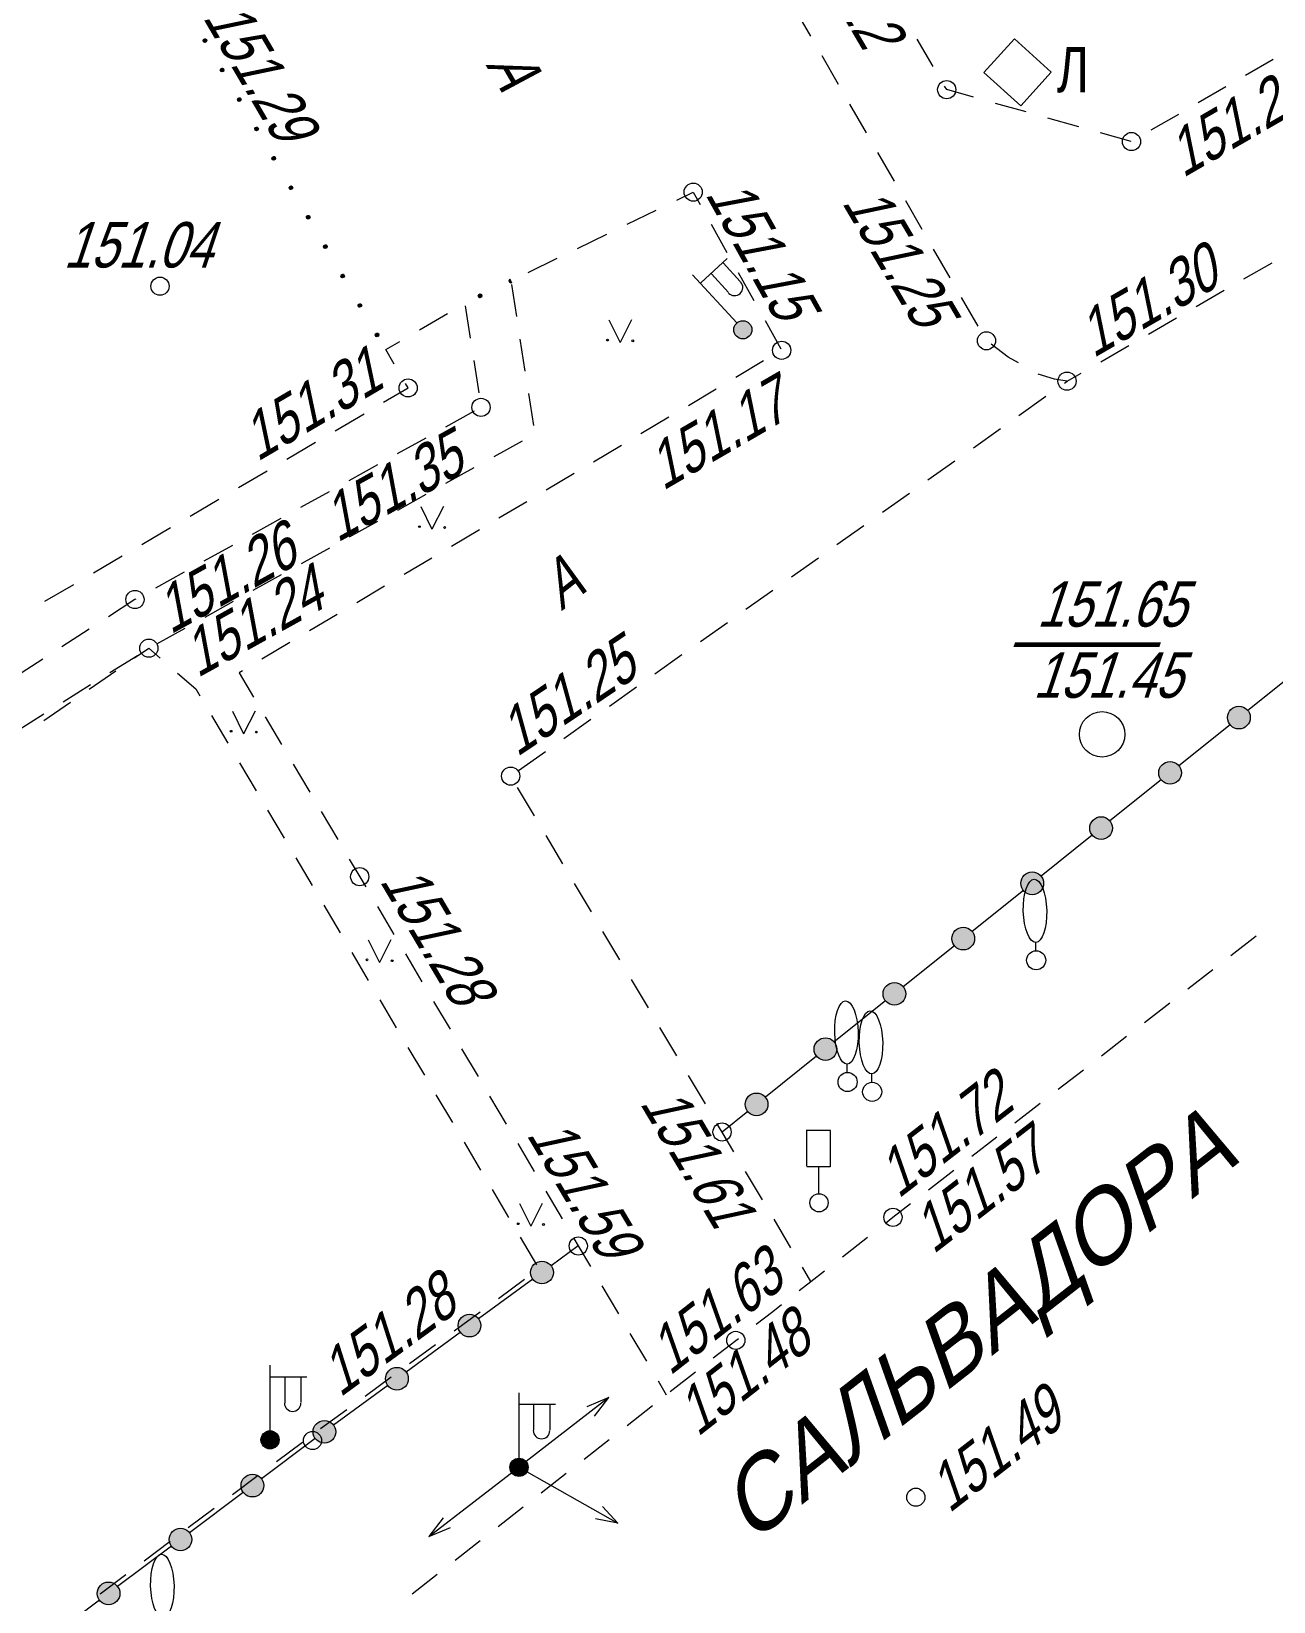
# Model space of a CAD drawing. Header units: metres. Extents: x 382 to 851, y 14083 to 14440.
# Drawn here: x 524.41 to 551.74, y 14187.34 to 14221.88 of the extents above; entities that cross this region are included whole.
import ezdxf
from ezdxf.enums import TextEntityAlignment as Align

# ---------------------------------------------------------------- set-up
doc = ezdxf.new("R2010")
doc.units = ezdxf.units.M
doc.header["$MEASUREMENT"] = 0
doc.linetypes.add('UP line', pattern=[1.5, 1, -0.5])
for name, color, linetype, lineweight in [('Бортовой камень', 7, 'Continuous', 25), ('Горизонтали', 7, 'Continuous', 25), ('Граница площадки', 7, 'Continuous', 25), ('Граница улицы', 7, 'Continuous', 25), ('Колодцы', 7, 'Continuous', 25), ('Леса и газоны', 7, 'Continuous', 25), ('ЛЭП', 7, 'Continuous', 25), ('Люки', 7, 'Continuous', 25), ('Ограды', 7, 'Continuous', 25), ('Отдельно стоящее дерево', 7, 'Continuous', 25), ('Светофоры', 7, 'Continuous', 25), ('Фонари', 7, 'Continuous', 25)]:
    doc.layers.add(name, color=color, linetype=linetype, lineweight=lineweight)
doc.styles.add('Style-RUSSIAN_1251', font='RUSSIAN_1251.shx')
doc.styles.add('Style-RUSSIAN_1251 I 0.32289', font='RUSSIAN_1251.shx', dxfattribs={"oblique": 18.5})

# ---------------------------------------------------------------- blocks, each defined once
blk = doc.blocks.new('PIKET_574')
at = {"layer": 'Горизонтали', "color": 251, "linetype": 'Continuous', "lineweight": 9}
blk.add_arc((0, 0), 0.2, 0, 360, dxfattribs=at)
blk = doc.blocks.new('DORZN1_65')
at = {"layer": 'Светофоры', "color": 251, "linetype": 'Continuous', "lineweight": 9}
for p, q in [((-0.27, 0.806), (-0.27, 1.603)), ((-0.27, 1.598), (0.252, 1.598)), ((0.252, 0.792), (0.252, 1.589)), ((-0.27, 0.801), (0.248, 0.801)), ((-0.004, 0.2), (-0.004, 0.801))]:
    blk.add_line(p, q, dxfattribs=at)
blk.add_arc((0, 0), 0.2, 0, 360, dxfattribs=at)
blk = doc.blocks.new('KOLOD_121')
at = {"layer": 'Колодцы', "color": 251, "linetype": 'Continuous', "lineweight": 9}
blk.add_arc((0, 0), 0.5, 0, 360, dxfattribs=at)
blk = doc.blocks.new('PIKET_580')
at = {"layer": 'Горизонтали', "color": 251, "linetype": 'Continuous', "lineweight": 9}
blk.add_arc((0, 0), 0.2, 0, 360, dxfattribs=at)
blk = doc.blocks.new('PIKET_581')
at = {"layer": 'Горизонтали', "color": 251, "linetype": 'Continuous', "lineweight": 9}
blk.add_arc((0, 0), 0.2, 0, 360, dxfattribs=at)
blk = doc.blocks.new('PIKET_582')
at = {"layer": 'Горизонтали', "color": 251, "linetype": 'Continuous', "lineweight": 9}
blk.add_arc((0, 0), 0.2, 0, 360, dxfattribs=at)
blk = doc.blocks.new('PIKET_583')
at = {"layer": 'Горизонтали', "color": 251, "linetype": 'Continuous', "lineweight": 9}
blk.add_arc((0, 0), 0.2, 0, 360, dxfattribs=at)
blk = doc.blocks.new('PIKET_585')
at = {"layer": 'Горизонтали', "color": 251, "linetype": 'Continuous', "lineweight": 9}
blk.add_arc((0, 0), 0.2, 0, 360, dxfattribs=at)
blk = doc.blocks.new('PIKET_586')
at = {"layer": 'Горизонтали', "color": 251, "linetype": 'Continuous', "lineweight": 9}
blk.add_arc((0, 0), 0.2, 0, 360, dxfattribs=at)
blk = doc.blocks.new('PIKET_587')
at = {"layer": 'Горизонтали', "color": 251, "linetype": 'Continuous', "lineweight": 9}
blk.add_arc((0, 0), 0.2, 0, 360, dxfattribs=at)
blk = doc.blocks.new('PIKET_588')
at = {"layer": 'Горизонтали', "color": 251, "linetype": 'Continuous', "lineweight": 9}
blk.add_arc((0, 0), 0.2, 0, 360, dxfattribs=at)
blk = doc.blocks.new('PIKET_595')
at = {"layer": 'Горизонтали', "color": 251, "linetype": 'Continuous', "lineweight": 9}
blk.add_arc((0, 0), 0.2, 0, 360, dxfattribs=at)
blk = doc.blocks.new('PIKET_596')
at = {"layer": 'Горизонтали', "color": 251, "linetype": 'Continuous', "lineweight": 9}
blk.add_arc((0, 0), 0.2, 0, 360, dxfattribs=at)
blk = doc.blocks.new('PIKET_597')
at = {"layer": 'Горизонтали', "color": 251, "linetype": 'Continuous', "lineweight": 9}
blk.add_arc((0, 0), 0.2, 0, 360, dxfattribs=at)
blk = doc.blocks.new('PIKET_598')
at = {"layer": 'Горизонтали', "color": 251, "linetype": 'Continuous', "lineweight": 9}
blk.add_arc((0, 0), 0.2, 0, 360, dxfattribs=at)
blk = doc.blocks.new('FNRM1_23')
at = {"layer": 'Фонари', "linetype": 'Continuous', "lineweight": 9}
h = blk.add_hatch(color=251, dxfattribs=at)
edge = h.paths.add_edge_path()
edge.add_arc((0, 0), 0.2, 0, 360)
at = {"layer": 'Фонари', "color": 251, "linetype": 'Continuous', "lineweight": 9}
for p, q in [((0.003, 0.2), (0.003, 1.641)), ((0.017, 1.388), (0.805, 1.388)), ((0.322, 1.371), (0.322, 0.816)), ((0.676, 1.378), (0.676, 0.823))]:
    blk.add_line(p, q, dxfattribs=at)
blk.add_circle((0, 0), 0.2, dxfattribs=at)
blk.add_arc((0.496, 0.809), 0.181, 180, 0, dxfattribs=at)
blk = doc.blocks.new('FNRM1_25')
at = {"layer": 'Фонари', "linetype": 'Continuous', "lineweight": 9}
h = blk.add_hatch(color=251, dxfattribs=at)
edge = h.paths.add_edge_path()
edge.add_arc((0, 0), 0.2, 0, 360)
at = {"layer": 'Фонари', "color": 251, "linetype": 'Continuous', "lineweight": 9}
for p, q in [((0.003, 0.2), (0.003, 1.641)), ((0.017, 1.388), (0.805, 1.388)), ((0.322, 1.371), (0.322, 0.816)), ((0.676, 1.378), (0.676, 0.823))]:
    blk.add_line(p, q, dxfattribs=at)
blk.add_circle((0, 0), 0.2, dxfattribs=at)
blk.add_arc((0.496, 0.809), 0.181, 180, 0, dxfattribs=at)
blk = doc.blocks.new('GAZON_40')
at = {"layer": 'Леса и газоны', "color": 251, "linetype": 'Continuous', "lineweight": 9}
for p in [(-0.248, 0.499), (0.251, 0.502)]:
    blk.add_line(p, (0, 0), dxfattribs=at)
for centre in [(-0.276, 0.057), (0.279, 0.039)]:
    blk.add_arc(centre, 0.02, 0, 360, dxfattribs=at)
blk = doc.blocks.new('GAZON_41')
at = {"layer": 'Леса и газоны', "color": 251, "linetype": 'Continuous', "lineweight": 9}
for p in [(-0.248, 0.499), (0.251, 0.502)]:
    blk.add_line(p, (0, 0), dxfattribs=at)
for centre in [(-0.276, 0.057), (0.279, 0.039)]:
    blk.add_arc(centre, 0.02, 0, 360, dxfattribs=at)
blk = doc.blocks.new('PIKET_599')
at = {"layer": 'Горизонтали', "color": 251, "linetype": 'Continuous', "lineweight": 9}
blk.add_arc((0, 0), 0.2, 0, 360, dxfattribs=at)
blk = doc.blocks.new('PIKET_600')
at = {"layer": 'Горизонтали', "color": 251, "linetype": 'Continuous', "lineweight": 9}
blk.add_arc((0, 0), 0.2, 0, 360, dxfattribs=at)
blk = doc.blocks.new('PIKET_601')
at = {"layer": 'Горизонтали', "color": 251, "linetype": 'Continuous', "lineweight": 9}
blk.add_arc((0, 0), 0.2, 0, 360, dxfattribs=at)
blk = doc.blocks.new('msdElementTypeLine_75')
at = {"layer": 'Граница улицы', "color": 251, "linetype": 'Continuous', "lineweight": 9}
for p, q in [((1.012, 0.534), (1.052, 0.554)), ((1.012, 0.529), (1.055, 0.549)), ((1.013, 0.54), (1.05, 0.558)), ((1.013, 0.524), (1.057, 0.545)), ((1.015, 0.546), (1.048, 0.563)), ((1.015, 0.519), (1.059, 0.54)), ((1.016, 0.514), (1.061, 0.536)), ((1.019, 0.51), (1.063, 0.531)), ((1.02, 0.554), (1.046, 0.567)), ((1.022, 0.506), (1.066, 0.527)), ((1.026, 0.563), (1.035, 0.567)), ((1.026, 0.502), (1.068, 0.522)), ((1.031, 0.499), (1.07, 0.518)), ((1.037, 0.496), (1.072, 0.513)), ((1.043, 0.493), (1.074, 0.509)), ((1.054, 0.493), (1.076, 0.504)), ((0.337, 0.206), (0.4, 0.236)), ((0.338, 0.2), (0.404, 0.233)), ((0.339, 0.212), (0.395, 0.239)), ((0.339, 0.196), (0.407, 0.229)), ((0.34, 0.218), (0.389, 0.242)), ((0.34, 0.191), (0.411, 0.225)), ((0.342, 0.186), (0.414, 0.221)), ((0.345, 0.226), (0.379, 0.243)), ((0.345, 0.182), (0.415, 0.216)), ((0.348, 0.178), (0.415, 0.21)), ((0.352, 0.235), (0.36, 0.239)), ((0.352, 0.174), (0.417, 0.205)), ((0.357, 0.171), (0.416, 0.2)), ((0.362, 0.168), (0.415, 0.193)), ((0.368, 0.165), (0.413, 0.187)), ((0.379, 0.165), (0.406, 0.178))]:
    blk.add_line(p, q, dxfattribs=at)
blk.add_circle((0.377, 0.204), 0.04, dxfattribs=at)
blk = doc.blocks.new('msdElementTypeLineString_226')
at = {"layer": 'Граница улицы', "color": 251, "linetype": 'Continuous', "lineweight": 9}
for p, q in [((6.6, 27.396), (6.236, 28.026)), ((7.213, 26.332), (6.849, 26.963)), ((7.826, 25.269), (7.463, 25.899)), ((8.44, 24.206), (8.076, 24.836)), ((9.053, 23.143), (8.69, 23.773)), ((9.667, 22.079), (9.303, 22.71)), ((10.28, 21.016), (9.917, 21.646)), ((11.179, 19.055), (11.773, 19.476)), ((10.178, 18.344), (10.772, 18.765)), ((9.177, 17.634), (9.771, 18.055)), ((8.176, 16.923), (8.77, 17.344)), ((7.175, 16.213), (7.769, 16.634)), ((6.174, 15.502), (6.768, 15.923)), ((5.174, 14.792), (5.767, 15.213)), ((4.173, 14.081), (4.766, 14.502)), ((3.172, 13.37), (3.765, 13.792)), ((2.171, 12.66), (2.764, 13.081)), ((1.17, 11.949), (1.763, 12.37)), ((0.169, 11.239), (0.762, 11.66)), ((0.521, 10.242), (0.15, 10.867)), ((1.148, 9.186), (0.777, 9.812)), ((1.775, 8.131), (1.403, 8.756)), ((2.402, 7.075), (2.03, 7.701)), ((3.029, 6.02), (2.657, 6.646)), ((3.655, 4.965), (3.284, 5.59)), ((4.282, 3.909), (3.911, 4.535)), ((5.536, 1.799), (5.165, 2.424)), ((6.163, 0.743), (5.792, 1.369)), ((6.605, 0.001), (6.419, 0.314))]:
    blk.add_line(p, q, dxfattribs=at)
at = {"layer": 'Граница улицы', "color": 251, "linetype": 'Continuous', "lineweight": 9, "flags": 128}
for points in [[(11.168, 20.207), (10.946, 20.334), (10.569, 20.618)], [(12.18, 19.765), (12.239, 19.807), (11.961, 19.85), (11.605, 19.964)], [(4.909, 2.854), (4.65, 3.29), (4.538, 3.479)]]:
    blk.add_lwpolyline(points, dxfattribs=at)
blk = doc.blocks.new('msdElementTypeLine_76')
at = {"layer": 'ЛЭП', "color": 251, "linetype": 'Continuous', "lineweight": 9}
blk.add_line((27.087, 20.873), (29.068, 22.398), dxfattribs=at)
at = {"layer": 'ЛЭП', "color": 251, "linetype": 'Continuous', "lineweight": 9, "flags": 128}
blk.add_lwpolyline([(27.4, 21.284), (27.087, 20.873), (27.565, 21.073)], dxfattribs=at)
blk = doc.blocks.new('msdElementTypeLine_77')
at = {"layer": 'ЛЭП', "color": 251, "linetype": 'Continuous', "lineweight": 9}
blk.add_line((2.108, 1.668), (0.134, 0.134), dxfattribs=at)
at = {"layer": 'ЛЭП', "color": 251, "linetype": 'Continuous', "lineweight": 9, "flags": 128}
blk.add_lwpolyline([(1.796, 1.256), (2.108, 1.668), (1.63, 1.466)], dxfattribs=at)
blk = doc.blocks.new('PIKET_610')
at = {"layer": 'Горизонтали', "color": 251, "linetype": 'Continuous', "lineweight": 9}
blk.add_arc((0, 0), 0.2, 0, 360, dxfattribs=at)
blk = doc.blocks.new('msdElementTypeLineString_228')
at = {"layer": 'Граница улицы', "color": 251, "linetype": 'Continuous', "lineweight": 9}
for p, q in [((32.948, 23.515), (33.566, 23.877)), ((33.956, 24.044), (34.066, 23.336)), ((32.207, 23.081), (32.516, 23.262)), ((34.143, 22.842), (34.253, 22.134)), ((34.153, 21.726), (33.526, 21.379)), ((33.089, 21.136), (32.463, 20.788)), ((32.026, 20.546), (31.399, 20.198)), ((30.962, 19.955), (30.336, 19.608)), ((29.899, 19.365), (29.272, 19.017)), ((28.835, 18.774), (28.209, 18.427)), ((27.772, 18.184), (27.145, 17.836)), ((25.687, 16.933), (25.086, 16.543)), ((24.667, 16.271), (24.066, 15.881))]:
    blk.add_line(p, q, dxfattribs=at)
at = {"layer": 'Граница улицы', "color": 251, "linetype": 'Continuous', "lineweight": 9, "flags": 128}
blk.add_lwpolyline([(26.708, 17.594), (26.691, 17.584), (26.107, 17.205)], dxfattribs=at)
blk = doc.blocks.new('msdElementTypeLineString_229')
at = {"layer": 'Граница улицы', "color": 251, "linetype": 'Continuous', "lineweight": 9}
for p, q in [((28.79, 25.749), (29.43, 26.061)), ((30.637, 25.749), (30.985, 25.127)), ((27.7, 25.219), (28.34, 25.531)), ((26.609, 24.689), (27.25, 25)), ((31.229, 24.691), (31.577, 24.069)), ((26.36, 23.718), (26.251, 24.422)), ((31.821, 23.632), (32.168, 23.011)), ((26.547, 22.52), (26.437, 23.224)), ((31.79, 22.741), (31.178, 22.377)), ((30.748, 22.122), (30.136, 21.758)), ((26.733, 21.322), (26.623, 22.026)), ((29.706, 21.502), (29.093, 21.138)), ((25.863, 20.64), (26.486, 20.986)), ((28.664, 20.883), (28.051, 20.519)), ((24.803, 20.052), (25.426, 20.398)), ((27.621, 20.264), (27.009, 19.9)), ((23.743, 19.463), (24.366, 19.809)), ((26.579, 19.644), (25.967, 19.28)), ((22.683, 18.875), (23.306, 19.221)), ((25.537, 19.025), (24.924, 18.661)), ((21.623, 18.286), (22.246, 18.632)), ((24.494, 18.405), (23.882, 18.041)), ((20.563, 17.698), (21.186, 18.044)), ((23.452, 17.786), (22.84, 17.422)), ((19.503, 17.109), (20.126, 17.455)), ((22.41, 17.167), (21.798, 16.803)), ((18.443, 16.521), (19.066, 16.867)), ((17.41, 15.887), (18.014, 16.265)), ((21.368, 16.547), (20.755, 16.183)), ((16.382, 15.243), (16.986, 15.621)), ((15.354, 14.6), (15.958, 14.978)), ((20.824, 14.915), (21.187, 14.301)), ((21.442, 13.871), (21.805, 13.258)), ((22.059, 12.828), (22.422, 12.215)), ((23.294, 10.741), (23.657, 10.128)), ((23.912, 9.698), (24.274, 9.084)), ((24.529, 8.654), (24.892, 8.041)), ((25.146, 7.611), (25.509, 6.998)), ((25.764, 6.567), (26.127, 5.954)), ((26.381, 5.524), (26.744, 4.911)), ((26.999, 4.48), (27.361, 3.867)), ((28.234, 2.393), (28.596, 1.78)), ((28.851, 1.35), (29.214, 0.737)), ((29.469, 0.307), (29.65, 0))]:
    blk.add_line(p, q, dxfattribs=at)
at = {"layer": 'Граница улицы', "color": 251, "linetype": 'Continuous', "lineweight": 9, "flags": 128}
for points in [[(29.88, 26.28), (30.242, 26.456), (30.393, 26.185)], [(20.325, 15.928), (20.251, 15.883), (20.57, 15.345)], [(22.677, 11.784), (22.906, 11.397), (23.04, 11.171)], [(27.616, 3.437), (27.713, 3.273), (27.979, 2.824)]]:
    blk.add_lwpolyline(points, dxfattribs=at)
blk = doc.blocks.new('msdElementTypeLineString_230')
at = {"layer": 'Граница площадки', "color": 251, "linetype": 'Continuous', "lineweight": 9}
for p, q in [((5.692, 1.651), (5.337, 2.255)), ((13.169, 1.804), (12.562, 1.452)), ((12.129, 1.202), (11.522, 0.85)), ((7.736, 0.652), (7.061, 0.841)), ((8.893, 0.327), (8.218, 0.516)), ((11.09, 0.599), (10.483, 0.248)), ((10.05, 0.002), (9.374, 0.191))]:
    blk.add_line(p, q, dxfattribs=at)
at = {"layer": 'Граница площадки', "color": 251, "linetype": 'Continuous', "lineweight": 9, "flags": 128}
blk.add_lwpolyline([(6.58, 0.977), (5.991, 1.142), (5.945, 1.219)], dxfattribs=at)
blk = doc.blocks.new('msdElementTypeLineString_231')
at = {"layer": 'Граница площадки', "color": 251, "linetype": 'Continuous', "lineweight": 9}
for p, q in [((3.891, 2.249), (4.508, 2.606)), ((2.841, 1.643), (3.458, 1.999)), ((1.791, 1.036), (2.408, 1.392)), ((0.741, 0.429), (1.359, 0.785)), ((0, 0), (0.309, 0.178))]:
    blk.add_line(p, q, dxfattribs=at)
blk = doc.blocks.new('msdElementTypeLineString_233')
at = {"layer": 'Ограды', "linetype": 'Continuous', "lineweight": 9}
h = blk.add_hatch(color=251, dxfattribs=at)
edge = h.paths.add_edge_path()
edge.add_arc((11.62, 9.366), 0.25, 0, 360)
h = blk.add_hatch(color=251, dxfattribs=at)
edge = h.paths.add_edge_path()
edge.add_arc((10.104, 8.151), 0.25, 0, 360)
h = blk.add_hatch(color=251, dxfattribs=at)
edge = h.paths.add_edge_path()
edge.add_arc((8.588, 6.935), 0.25, 0, 360)
h = blk.add_hatch(color=251, dxfattribs=at)
edge = h.paths.add_edge_path()
edge.add_arc((7.072, 5.72), 0.25, 0, 360)
h = blk.add_hatch(color=251, dxfattribs=at)
edge = h.paths.add_edge_path()
edge.add_arc((5.556, 4.504), 0.25, 0, 360)
h = blk.add_hatch(color=251, dxfattribs=at)
edge = h.paths.add_edge_path()
edge.add_arc((4.04, 3.289), 0.25, 0, 360)
h = blk.add_hatch(color=251, dxfattribs=at)
edge = h.paths.add_edge_path()
edge.add_arc((2.524, 2.073), 0.25, 0, 360)
h = blk.add_hatch(color=251, dxfattribs=at)
edge = h.paths.add_edge_path()
edge.add_arc((1.008, 0.858), 0.25, 0, 360)
at = {"layer": 'Ограды', "color": 251, "linetype": 'Continuous', "lineweight": 9}
for p, q in [((12.942, 10.425), (11.816, 9.522)), ((11.425, 9.21), (10.3, 8.307)), ((9.909, 7.994), (8.783, 7.092)), ((8.393, 6.779), (7.267, 5.876)), ((6.877, 5.563), (5.751, 4.661)), ((5.361, 4.348), (4.235, 3.445)), ((3.845, 3.132), (2.719, 2.23)), ((2.329, 1.917), (1.203, 1.014)), ((0.813, 0.701), (0.25, 0.25))]:
    blk.add_line(p, q, dxfattribs=at)
for centre in [(11.62, 9.366), (11.62, 9.366), (10.104, 8.151), (10.104, 8.151), (8.588, 6.935), (8.588, 6.935), (7.072, 5.72), (7.072, 5.72), (5.556, 4.504), (5.556, 4.504), (4.04, 3.289), (4.04, 3.289), (2.524, 2.073), (2.524, 2.073), (1.008, 0.858), (1.008, 0.858)]:
    blk.add_circle(centre, 0.25, dxfattribs=at)
blk = doc.blocks.new('msdElementTypeLineString_234')
at = {"layer": 'Ограды', "linetype": 'Continuous', "lineweight": 9}
h = blk.add_hatch(color=251, dxfattribs=at)
edge = h.paths.add_edge_path()
edge.add_arc((35.895, 26.87), 0.25, 0, 360)
h = blk.add_hatch(color=251, dxfattribs=at)
edge = h.paths.add_edge_path()
edge.add_arc((34.3, 25.702), 0.25, 0, 360)
h = blk.add_hatch(color=251, dxfattribs=at)
edge = h.paths.add_edge_path()
edge.add_arc((32.705, 24.534), 0.25, 0, 360)
h = blk.add_hatch(color=251, dxfattribs=at)
edge = h.paths.add_edge_path()
edge.add_arc((31.109, 23.365), 0.25, 0, 360)
h = blk.add_hatch(color=251, dxfattribs=at)
edge = h.paths.add_edge_path()
edge.add_arc((29.525, 22.182), 0.25, 0, 360)
h = blk.add_hatch(color=251, dxfattribs=at)
edge = h.paths.add_edge_path()
edge.add_arc((27.943, 20.997), 0.25, 0, 360)
h = blk.add_hatch(color=251, dxfattribs=at)
edge = h.paths.add_edge_path()
edge.add_arc((26.361, 19.811), 0.25, 0, 360)
at = {"layer": 'Ограды', "color": 251, "linetype": 'Continuous', "lineweight": 9}
for p, q in [((36.693, 27.454), (36.097, 27.018)), ((35.693, 26.722), (34.502, 25.85)), ((34.098, 25.554), (32.906, 24.681)), ((32.503, 24.386), (31.311, 23.513)), ((29.325, 22.033), (28.143, 21.147)), ((27.743, 20.847), (26.561, 19.961)), ((26.161, 19.661), (24.979, 18.775))]:
    blk.add_line(p, q, dxfattribs=at)
at = {"layer": 'Ограды', "color": 251, "linetype": 'Continuous', "lineweight": 9, "flags": 128}
blk.add_lwpolyline([(30.908, 23.218), (30.848, 23.174), (29.725, 22.332)], dxfattribs=at)
at = {"layer": 'Ограды', "color": 251, "linetype": 'Continuous', "lineweight": 9}
for centre in [(35.895, 26.87), (35.895, 26.87), (34.3, 25.702), (34.3, 25.702), (32.705, 24.534), (32.705, 24.534), (31.109, 23.365), (31.109, 23.365), (29.525, 22.182), (29.525, 22.182), (27.943, 20.997), (27.943, 20.997), (26.361, 19.811), (26.361, 19.811)]:
    blk.add_circle(centre, 0.25, dxfattribs=at)
blk = doc.blocks.new('STRFON_7')
at = {"layer": 'ЛЭП', "color": 251, "linetype": 'Continuous', "lineweight": 9, "flags": 128}
for points in [[(0, 0), (2.5, 0)], [(2.5, 0), (2.025, 0.157)], [(2.5, 0), (2.025, -0.156)]]:
    blk.add_lwpolyline(points, dxfattribs=at)
blk = doc.blocks.new('PIKET_629')
at = {"layer": 'Горизонтали', "color": 251, "linetype": 'Continuous', "lineweight": 9}
blk.add_arc((0, 0), 0.2, 0, 360, dxfattribs=at)
blk = doc.blocks.new('PIKET_662')
at = {"layer": 'Горизонтали', "color": 251, "linetype": 'Continuous', "lineweight": 9}
blk.add_arc((0, 0), 0.2, 0, 360, dxfattribs=at)
blk = doc.blocks.new('msdElementTypeLineString_247')
at = {"layer": 'Граница площадки', "color": 251, "linetype": 'Continuous', "lineweight": 9}
for p, q in [((25.685, 36.719), (26.272, 37.123)), ((24.686, 36.032), (25.273, 36.436)), ((28.375, 36.142), (28.737, 35.529)), ((28.992, 35.099), (29.355, 34.486)), ((29.609, 34.056), (29.972, 33.443)), ((30.227, 33.013), (30.589, 32.4)), ((30.844, 31.969), (31.207, 31.357)), ((31.461, 30.926), (31.824, 30.313)), ((32.079, 29.883), (32.441, 29.27)), ((32.696, 28.84), (33.059, 28.227)), ((33.313, 27.797), (33.676, 27.184)), ((33.931, 26.754), (34.293, 26.141)), ((34.548, 25.71), (34.911, 25.098)), ((35.165, 24.667), (35.528, 24.054)), ((35.262, 23.731), (34.688, 23.31)), ((34.284, 23.015), (33.71, 22.594)), ((33.306, 22.299), (32.732, 21.878)), ((32.328, 21.582), (31.754, 21.162)), ((31.35, 20.866), (30.776, 20.446)), ((30.374, 20.148), (29.804, 19.721)), ((29.404, 19.421), (28.834, 18.994)), ((28.434, 18.694), (27.864, 18.267)), ((27.464, 17.967), (26.894, 17.54)), ((26.494, 17.24), (25.924, 16.813))]:
    blk.add_line(p, q, dxfattribs=at)
at = {"layer": 'Граница площадки', "color": 251, "linetype": 'Continuous', "lineweight": 9, "flags": 128}
for points in [[(26.684, 37.406), (26.997, 37.621), (27.248, 37.403)], [(27.626, 37.075), (28.03, 36.724), (28.12, 36.572)]]:
    blk.add_lwpolyline(points, dxfattribs=at)
blk = doc.blocks.new('DEREVO_618')
at = {"layer": 'Отдельно стоящее дерево', "color": 251, "linetype": 'Continuous', "lineweight": 9, "flags": 128}
blk.add_lwpolyline([(-0.007, 0.21), (-0.007, 0.393)], dxfattribs=at)
at = {"layer": 'Отдельно стоящее дерево', "color": 251, "linetype": 'Continuous', "lineweight": 9}
blk.add_arc((0, 0), 0.21, 0, 359.99999, dxfattribs=at)
blk.add_ellipse((-0.0255, 1.088), major_axis=(-0.0185, 0.695), ratio=0.3698286, dxfattribs=at)
blk = doc.blocks.new('DEREVO_619')
at = {"layer": 'Отдельно стоящее дерево', "color": 251, "linetype": 'Continuous', "lineweight": 9, "flags": 128}
blk.add_lwpolyline([(-0.007, 0.21), (-0.007, 0.393)], dxfattribs=at)
at = {"layer": 'Отдельно стоящее дерево', "color": 251, "linetype": 'Continuous', "lineweight": 9}
blk.add_arc((0, 0), 0.21, 0, 359.99999, dxfattribs=at)
blk.add_ellipse((-0.0255, 1.088), major_axis=(-0.0185, 0.695), ratio=0.3698286, dxfattribs=at)
blk = doc.blocks.new('DEREVO_620')
at = {"layer": 'Отдельно стоящее дерево', "color": 251, "linetype": 'Continuous', "lineweight": 9, "flags": 128}
blk.add_lwpolyline([(-0.007, 0.21), (-0.007, 0.393)], dxfattribs=at)
at = {"layer": 'Отдельно стоящее дерево', "color": 251, "linetype": 'Continuous', "lineweight": 9}
blk.add_arc((0, 0), 0.21, 0, 359.99999, dxfattribs=at)
blk.add_ellipse((-0.0255, 1.088), major_axis=(-0.0185, 0.695), ratio=0.3698286, dxfattribs=at)
blk = doc.blocks.new('DEREVO_621')
at = {"layer": 'Отдельно стоящее дерево', "color": 251, "linetype": 'Continuous', "lineweight": 9, "flags": 128}
blk.add_lwpolyline([(-0.007, 0.21), (-0.007, 0.393)], dxfattribs=at)
at = {"layer": 'Отдельно стоящее дерево', "color": 251, "linetype": 'Continuous', "lineweight": 9}
blk.add_arc((0, 0), 0.21, 0, 359.99999, dxfattribs=at)
blk.add_ellipse((-0.0255, 1.088), major_axis=(-0.0185, 0.695), ratio=0.3698286, dxfattribs=at)
blk = doc.blocks.new('msdElementTypeLineString_255')
at = {"layer": 'Бортовой камень', "color": 251, "linetype": 'Continuous', "lineweight": 9}
for p, q in [((50.801, 39.848), (51.356, 40.278)), ((49.851, 39.112), (50.406, 39.542)), ((48.9, 38.376), (49.455, 38.806)), ((47.95, 37.639), (48.505, 38.069)), ((47, 36.903), (47.555, 37.333)), ((46.049, 36.167), (46.604, 36.597)), ((45.099, 35.431), (45.654, 35.861)), ((44.149, 34.694), (44.704, 35.124)), ((42.253, 33.216), (42.806, 33.649)), ((38.466, 30.252), (39.019, 30.685)), ((37.52, 29.511), (38.073, 29.944)), ((36.573, 28.77), (37.126, 29.202)), ((35.627, 28.029), (36.18, 28.461)), ((34.68, 27.288), (35.233, 27.72)), ((33.734, 26.546), (34.286, 26.979)), ((32.787, 25.805), (33.34, 26.238))]:
    blk.add_line(p, q, dxfattribs=at)
at = {"layer": 'Бортовой камень', "color": 251, "linetype": 'Continuous', "lineweight": 9, "flags": 128}
for points in [[(43.199, 33.957), (43.365, 34.087), (43.754, 34.388)], [(41.306, 32.475), (41.562, 32.675), (41.859, 32.908)], [(40.36, 31.734), (40.722, 32.017), (40.912, 32.167)], [(39.413, 30.993), (39.908, 31.38), (39.966, 31.425)]]:
    blk.add_lwpolyline(points, dxfattribs=at)
blk = doc.blocks.new('GAZON_50')
at = {"layer": 'Леса и газоны', "color": 251, "linetype": 'Continuous', "lineweight": 9}
for p in [(-0.248, 0.499), (0.251, 0.502)]:
    blk.add_line(p, (0, 0), dxfattribs=at)
for centre in [(-0.276, 0.057), (0.279, 0.039)]:
    blk.add_arc(centre, 0.02, 0, 360, dxfattribs=at)
blk = doc.blocks.new('GAZON_51')
at = {"layer": 'Леса и газоны', "color": 251, "linetype": 'Continuous', "lineweight": 9}
for p in [(-0.248, 0.499), (0.251, 0.502)]:
    blk.add_line(p, (0, 0), dxfattribs=at)
for centre in [(-0.276, 0.057), (0.279, 0.039)]:
    blk.add_arc(centre, 0.02, 0, 360, dxfattribs=at)
blk = doc.blocks.new('GAZON_52')
at = {"layer": 'Леса и газоны', "color": 251, "linetype": 'Continuous', "lineweight": 9}
for p in [(-0.248, 0.499), (0.251, 0.502)]:
    blk.add_line(p, (0, 0), dxfattribs=at)
for centre in [(-0.276, 0.057), (0.279, 0.039)]:
    blk.add_arc(centre, 0.02, 0, 360, dxfattribs=at)
blk = doc.blocks.new('msdElementTypeLineString_257')
at = {"layer": 'Граница улицы', "color": 251, "linetype": 'Continuous', "lineweight": 9}
for p, q in [((0.347, 6.799), (0.32, 6.846)), ((0.339, 6.803), (0.32, 6.836)), ((0.354, 6.798), (0.322, 6.852)), ((0.36, 6.797), (0.325, 6.858)), ((0.33, 6.81), (0.325, 6.817)), ((0.365, 6.798), (0.328, 6.862)), ((0.37, 6.8), (0.332, 6.865)), ((0.375, 6.801), (0.336, 6.869)), ((0.38, 6.803), (0.339, 6.872)), ((0.384, 6.806), (0.344, 6.874)), ((0.387, 6.81), (0.35, 6.874)), ((0.391, 6.814), (0.354, 6.876)), ((0.394, 6.819), (0.36, 6.876)), ((0.396, 6.825), (0.367, 6.875)), ((0.398, 6.831), (0.373, 6.874)), ((0.397, 6.842), (0.382, 6.868)), ((0.749, 6.152), (0.711, 6.218)), ((0.754, 6.154), (0.714, 6.221)), ((0.759, 6.156), (0.718, 6.225)), ((0.762, 6.159), (0.723, 6.226)), ((0.766, 6.162), (0.728, 6.227)), ((0.77, 6.167), (0.733, 6.229)), ((0.772, 6.172), (0.739, 6.229)), ((0.775, 6.178), (0.745, 6.228)), ((0.777, 6.184), (0.752, 6.227)), ((0.776, 6.195), (0.761, 6.221)), ((0.726, 6.152), (0.699, 6.198)), ((0.718, 6.156), (0.699, 6.189)), ((0.732, 6.151), (0.701, 6.204)), ((0.739, 6.15), (0.703, 6.21)), ((0.708, 6.162), (0.704, 6.17)), ((0.744, 6.151), (0.707, 6.215)), ((1.097, 5.509), (1.077, 5.542)), ((1.105, 5.504), (1.078, 5.551)), ((1.111, 5.504), (1.08, 5.557)), ((1.118, 5.503), (1.082, 5.563)), ((1.123, 5.503), (1.086, 5.567)), ((1.128, 5.505), (1.089, 5.571)), ((1.133, 5.507), (1.093, 5.574)), ((1.137, 5.508), (1.097, 5.577)), ((1.141, 5.512), (1.102, 5.579)), ((1.145, 5.515), (1.107, 5.58)), ((1.148, 5.519), (1.112, 5.582)), ((1.151, 5.525), (1.118, 5.581)), ((1.153, 5.53), (1.124, 5.581)), ((1.156, 5.536), (1.13, 5.58)), ((1.155, 5.548), (1.14, 5.574)), ((1.087, 5.515), (1.083, 5.523)), ((1.484, 4.857), (1.456, 4.904)), ((1.475, 4.861), (1.456, 4.894)), ((1.49, 4.856), (1.459, 4.91)), ((1.496, 4.855), (1.461, 4.916)), ((1.466, 4.868), (1.461, 4.875)), ((1.502, 4.856), (1.464, 4.92)), ((1.507, 4.858), (1.468, 4.923)), ((1.511, 4.859), (1.472, 4.927)), ((1.516, 4.861), (1.476, 4.93)), ((1.52, 4.864), (1.481, 4.932)), ((1.524, 4.868), (1.486, 4.933)), ((1.527, 4.872), (1.491, 4.934)), ((1.53, 4.877), (1.497, 4.934)), ((1.532, 4.883), (1.503, 4.933)), ((1.535, 4.889), (1.509, 4.932)), ((1.534, 4.9), (1.519, 4.926)), ((1.863, 4.21), (1.835, 4.256)), ((1.854, 4.214), (1.835, 4.247)), ((1.869, 4.209), (1.838, 4.262)), ((1.875, 4.208), (1.84, 4.268)), ((1.845, 4.22), (1.84, 4.228)), ((1.881, 4.209), (1.843, 4.273)), ((1.885, 4.21), (1.847, 4.276)), ((1.89, 4.212), (1.851, 4.279)), ((1.895, 4.214), (1.855, 4.283)), ((1.899, 4.217), (1.859, 4.284)), ((1.903, 4.221), (1.865, 4.285)), ((1.906, 4.225), (1.87, 4.287)), ((1.909, 4.23), (1.875, 4.287)), ((1.911, 4.236), (1.882, 4.286)), ((1.913, 4.242), (1.888, 4.285)), ((1.913, 4.253), (1.897, 4.279)), ((2.241, 3.562), (2.214, 3.609)), ((2.233, 3.567), (2.214, 3.6)), ((2.248, 3.562), (2.216, 3.615)), ((2.254, 3.561), (2.219, 3.621)), ((2.224, 3.573), (2.219, 3.581)), ((2.259, 3.561), (2.222, 3.625)), ((2.264, 3.563), (2.226, 3.629)), ((2.269, 3.565), (2.23, 3.632)), ((2.274, 3.566), (2.233, 3.635)), ((2.278, 3.57), (2.238, 3.637)), ((2.281, 3.573), (2.244, 3.638)), ((2.285, 3.577), (2.248, 3.64)), ((2.288, 3.583), (2.254, 3.64)), ((2.29, 3.589), (2.261, 3.639)), ((2.292, 3.595), (2.267, 3.638)), ((2.291, 3.606), (2.276, 3.632)), ((2.62, 2.915), (2.593, 2.962)), ((2.612, 2.92), (2.593, 2.952)), ((2.626, 2.914), (2.595, 2.968)), ((2.633, 2.913), (2.597, 2.974)), ((2.602, 2.926), (2.598, 2.933)), ((2.638, 2.914), (2.601, 2.978)), ((2.643, 2.916), (2.605, 2.981)), ((2.648, 2.917), (2.608, 2.985)), ((2.653, 2.919), (2.612, 2.988)), ((2.656, 2.923), (2.617, 2.99)), ((2.66, 2.926), (2.622, 2.991)), ((2.664, 2.93), (2.627, 2.992)), ((2.666, 2.935), (2.633, 2.992)), ((2.669, 2.941), (2.639, 2.991)), ((2.671, 2.947), (2.646, 2.99)), ((2.67, 2.958), (2.655, 2.984)), ((2.991, 2.272), (2.971, 2.305)), ((2.999, 2.268), (2.972, 2.314)), ((3.005, 2.267), (2.974, 2.32)), ((3.012, 2.266), (2.976, 2.326)), ((2.981, 2.278), (2.977, 2.286)), ((3.017, 2.267), (2.98, 2.331)), ((3.022, 2.268), (2.983, 2.334)), ((3.027, 2.27), (2.987, 2.337)), ((3.031, 2.272), (2.991, 2.341)), ((3.035, 2.275), (2.996, 2.343)), ((3.039, 2.279), (3.001, 2.343)), ((3.042, 2.283), (3.006, 2.345)), ((3.045, 2.288), (3.012, 2.345)), ((3.047, 2.294), (3.018, 2.344)), ((3.05, 2.3), (3.024, 2.343)), ((3.049, 2.311), (3.034, 2.337)), ((3.378, 1.621), (3.35, 1.667)), ((3.369, 1.625), (3.35, 1.658)), ((3.384, 1.62), (3.353, 1.673)), ((3.39, 1.619), (3.355, 1.679)), ((3.36, 1.631), (3.355, 1.639)), ((3.396, 1.62), (3.358, 1.683)), ((3.401, 1.621), (3.362, 1.687)), ((3.405, 1.623), (3.366, 1.69)), ((3.41, 1.624), (3.37, 1.694)), ((3.414, 1.628), (3.375, 1.695)), ((3.418, 1.631), (3.38, 1.696)), ((3.421, 1.636), (3.385, 1.698)), ((3.424, 1.641), (3.391, 1.698)), ((3.426, 1.647), (3.397, 1.697)), ((3.429, 1.653), (3.403, 1.696)), ((3.428, 1.664), (3.413, 1.69)), ((3.779, 0.974), (3.741, 1.039)), ((3.784, 0.976), (3.745, 1.043)), ((3.789, 0.977), (3.749, 1.046)), ((3.793, 0.981), (3.753, 1.048)), ((3.797, 0.984), (3.759, 1.049)), ((3.8, 0.988), (3.764, 1.05)), ((3.803, 0.993), (3.769, 1.05)), ((3.805, 0.999), (3.776, 1.049)), ((3.807, 1.005), (3.782, 1.048)), ((3.807, 1.016), (3.791, 1.042)), ((3.757, 0.973), (3.729, 1.02)), ((3.748, 0.978), (3.729, 1.01)), ((3.763, 0.972), (3.732, 1.026)), ((3.769, 0.971), (3.734, 1.032)), ((3.739, 0.984), (3.734, 0.992)), ((3.775, 0.972), (3.737, 1.036)), ((4.135, 0.326), (4.108, 0.373)), ((4.127, 0.33), (4.108, 0.363)), ((4.142, 0.325), (4.11, 0.379)), ((4.148, 0.324), (4.113, 0.385)), ((4.153, 0.325), (4.116, 0.389)), ((4.158, 0.327), (4.12, 0.392)), ((4.163, 0.328), (4.124, 0.396)), ((4.168, 0.33), (4.127, 0.399)), ((4.172, 0.333), (4.132, 0.401)), ((4.175, 0.337), (4.138, 0.401)), ((4.179, 0.341), (4.142, 0.403)), ((4.182, 0.346), (4.148, 0.403)), ((4.184, 0.352), (4.155, 0.402)), ((4.186, 0.358), (4.161, 0.401)), ((4.185, 0.369), (4.17, 0.395)), ((4.118, 0.336), (4.113, 0.344))]:
    blk.add_line(p, q, dxfattribs=at)
for centre in [(0.359, 6.837), (0.738, 6.19), (1.116, 5.542), (1.495, 4.895), (1.874, 4.248), (2.253, 3.6), (2.632, 2.953), (3.01, 2.306), (3.389, 1.659), (3.768, 1.011), (4.147, 0.364)]:
    blk.add_circle(centre, 0.04, dxfattribs=at)
blk = doc.blocks.new('msdElementTypeLineString_258')
at = {"layer": 'Граница улицы', "color": 251, "linetype": 'Continuous', "lineweight": 9}
for p, q in [((32.393, 19.668), (32.207, 19.985)), ((31.097, 18.201), (31.73, 18.573)), ((30.033, 17.576), (30.666, 17.948)), ((28.968, 16.95), (29.601, 17.322)), ((27.904, 16.325), (28.537, 16.697)), ((26.84, 15.7), (27.473, 16.072)), ((25.776, 15.075), (26.409, 15.447)), ((24.712, 14.449), (25.345, 14.821))]:
    blk.add_line(p, q, dxfattribs=at)
at = {"layer": 'Граница улицы', "color": 251, "linetype": 'Continuous', "lineweight": 9, "flags": 128}
blk.add_lwpolyline([(32.161, 18.826), (32.7, 19.143), (32.645, 19.237)], dxfattribs=at)
blk = doc.blocks.new('FNRM1_37')
at = {"layer": 'Фонари', "linetype": 'Continuous', "lineweight": 9}
h = blk.add_hatch(color=251, dxfattribs=at)
edge = h.paths.add_edge_path()
edge.add_arc((0, 0), 0.2, 0, 360)
at = {"layer": 'Фонари', "color": 251, "linetype": 'Continuous', "lineweight": 9}
for p, q in [((0.003, 0.2), (0.003, 1.641)), ((0.017, 1.388), (0.805, 1.388)), ((0.322, 1.371), (0.322, 0.816)), ((0.676, 1.378), (0.676, 0.823))]:
    blk.add_line(p, q, dxfattribs=at)
blk.add_circle((0, 0), 0.2, dxfattribs=at)
blk.add_arc((0.496, 0.809), 0.181, 180, 0, dxfattribs=at)

msp = doc.modelspace()

# ---------------------------------------------------------------- linework, layer by layer
at = {"layer": 'Люки', "color": 251, "linetype": 'Continuous', "lineweight": 9, "flags": 128}
msp.add_lwpolyline([(546.848, 14220.981), (546.177, 14220.24), (545.365, 14220.974), (546.036, 14221.716), (546.848, 14220.981)], dxfattribs=at)

# ---------------------------------------------------------------- block references
at = {"layer": 'Бортовой камень', "color": 251, "linetype": 'Continuous', "lineweight": 9}
msp.add_blockref('msdElementTypeLineString_255', (500, 14161.705), dxfattribs=at)
at = {"layer": 'Горизонтали', "color": 251, "linetype": 'Continuous', "lineweight": 9}
for name, p in [('PIKET_596', (544.549, 14220.599)), ('PIKET_595', (548.613, 14219.457)), ('PIKET_588', (538.972, 14218.345)), ('PIKET_662', (527.242, 14216.275)), ('PIKET_587', (540.917, 14214.866)), ('PIKET_597', (545.422, 14215.075)), ('PIKET_598', (547.196, 14214.186)), ('PIKET_610', (532.7, 14214.038)), ('PIKET_599', (534.303, 14213.609)), ('PIKET_600', (526.691, 14209.383)), ('PIKET_601', (526.997, 14208.312)), ('PIKET_586', (534.957, 14205.498)), ('PIKET_585', (531.636, 14203.286)), ('PIKET_581', (539.607, 14197.669)), ('PIKET_574', (543.365, 14195.792)), ('PIKET_582', (536.443, 14195.162)), ('PIKET_583', (539.908, 14193.085)), ('PIKET_580', (530.598, 14190.882))]:
    msp.add_blockref(name, p, dxfattribs=at)
at = {"layer": 'Горизонтали', "color": 251, "linetype": 'Continuous', "lineweight": 9, "rotation": 37.79916653152676}
msp.add_blockref('PIKET_629', (543.869, 14189.635), dxfattribs=at)
at = {"layer": 'Граница площадки', "color": 251, "linetype": 'Continuous', "lineweight": 9}
for name, p in [('msdElementTypeLineString_230', (538.558, 14219.457)), ('msdElementTypeLineString_231', (547.196, 14214.186)), ('msdElementTypeLineString_247', (500, 14170.691))]:
    msp.add_blockref(name, p, dxfattribs=at)
at = {"layer": 'Граница улицы', "color": 251, "linetype": 'Continuous', "lineweight": 9}
for name, p in [('msdElementTypeLineString_226', (534.957, 14194.379)), ('msdElementTypeLineString_257', (527.871, 14214.84)), ('msdElementTypeLineString_229', (508.73, 14191.889)), ('msdElementTypeLine_75', (533.907, 14215.86)), ('msdElementTypeLineString_228', (500, 14191.799)), ('msdElementTypeLineString_258', (500, 14194.895))]:
    msp.add_blockref(name, p, dxfattribs=at)
at = {"layer": 'Колодцы', "color": 251, "linetype": 'Continuous', "lineweight": 9}
msp.add_blockref('KOLOD_121', (547.966, 14206.417), dxfattribs=at)
at = {"layer": 'Леса и газоны', "color": 251, "linetype": 'Continuous', "lineweight": 9}
for name, p in [('GAZON_40', (537.362, 14215.034)), ('GAZON_41', (533.225, 14210.929)), ('GAZON_50', (529.082, 14206.428)), ('GAZON_51', (532.072, 14201.398)), ('GAZON_52', (535.399, 14195.595))]:
    msp.add_blockref(name, p, dxfattribs=at)
at = {"layer": 'ЛЭП', "color": 251, "linetype": 'Continuous', "lineweight": 9}
for name, p in [('msdElementTypeLine_77', (535.005, 14190.159)), ('msdElementTypeLine_76', (506.071, 14167.895))]:
    msp.add_blockref(name, p, dxfattribs=at)
at = {"layer": 'ЛЭП', "color": 251, "linetype": 'Continuous', "lineweight": 9, "rotation": 330.5209210687876}
msp.add_blockref('STRFON_7', (535.139, 14190.293), dxfattribs=at)
at = {"layer": 'Ограды', "color": 251, "linetype": 'Continuous', "lineweight": 9}
for name, p in [('msdElementTypeLineString_233', (539.357, 14197.419)), ('msdElementTypeLineString_234', (499.75, 14167.708))]:
    msp.add_blockref(name, p, dxfattribs=at)
at = {"layer": 'Отдельно стоящее дерево', "color": 251, "linetype": 'Continuous', "lineweight": 9}
for name, p in [('DEREVO_618', (546.516, 14201.447)), ('DEREVO_620', (542.367, 14198.769)), ('DEREVO_619', (542.908, 14198.553)), ('DEREVO_621', (527.319, 14186.597))]:
    msp.add_blockref(name, p, dxfattribs=at)
at = {"layer": 'Светофоры', "color": 251, "linetype": 'Continuous', "lineweight": 9}
msp.add_blockref('DORZN1_65', (541.738, 14196.112), dxfattribs=at)
at = {"layer": 'Фонари', "color": 251, "linetype": 'Continuous', "lineweight": 9, "rotation": 42.61030960896503}
msp.add_blockref('FNRM1_37', (540.064, 14215.317), dxfattribs=at)
at = {"layer": 'Фонари', "color": 251, "linetype": 'Continuous', "lineweight": 9}
for name, p in [('FNRM1_25', (529.664, 14190.896)), ('FNRM1_23', (535.139, 14190.293))]:
    msp.add_blockref(name, p, dxfattribs=at)

# ---------------------------------------------------------------- texts
at = {"layer": 'Горизонтали', "color": 251, "linetype": 'Continuous', "lineweight": 9, "style": 'Style-RUSSIAN_1251 I 0.32289', "oblique": 18.5}
for s, rotation, width, p in [('151.12', 300.4367, 0.8, (541.066, 14224.249)), ('151.29', 300.3357, 0.8, (528.174, 14222.192)), ('151.22', 30.0845, 0.8, (549.745, 14218.65)), ('151.15', 299.2056, 0.799996, (539.226, 14218.307)), ('151.25', 300.4367, 0.8, (542.232, 14218.12)), ('151.30', 30.0308, 0.8, (547.773, 14214.686)), ('151.31', 30.4381, 0.8, (529.383, 14212.406)), ('151.17', 30.1272, 0.799996, (538.305, 14211.768)), ('151.35', 29.038, 0.8, (531.142, 14210.627)), ('151.26', 29.038, 0.8, (527.47, 14208.606)), ('151.24', 29.038, 0.8, (528.065, 14207.65)), ('151.25', 33.8848, 0.799996, (535.092, 14205.908)), ('151.28', 300.6164, 0.799996, (532.064, 14203.194)), ('151.61', 300.7119, 0.799996, (537.788, 14198.307)), ('151.57', 37.7684, 0.799996, (544.253, 14194.968)), ('151.59', 300.7119, 0.799996, (535.292, 14197.616)), ('151.63', 38.0561, 0.799996, (538.458, 14192.295)), ('151.28', 36.2122, 0.799996, (531.201, 14191.819)), ('151.49', 37.7991, 0.799996, (544.601, 14189.269))]:
    msp.add_text(s, height=1, rotation=rotation, dxfattribs=dict(at, width=width)).set_placement(p)
at = {"layer": 'Горизонтали', "color": 251, "linetype": 'Continuous', "lineweight": 9, "style": 'Style-RUSSIAN_1251 I 0.32289', "oblique": 18.5, "width": 0.8}
msp.add_text('151.04', height=1, dxfattribs=at).set_placement((525.114, 14216.686))
at = {"layer": 'Горизонтали', "color": 251, "linetype": 'Continuous', "lineweight": 9, "style": 'Style-RUSSIAN_1251 I 0.32289', "oblique": 18.5, "width": 0.799996}
for s, rotation, p in [('151.72', 37.7684, (542.872, 14196.98)), ('151.48', 38.0561, (538.451, 14191.737))]:
    msp.add_text(s, height=1, rotation=rotation, dxfattribs=at).set_placement(p, align=Align.TOP_LEFT)
at = {"layer": 'Граница улицы', "color": 251, "linetype": 'UP line', "lineweight": 9, "style": 'Style-RUSSIAN_1251 I 0.32289', "oblique": 18.5, "width": 0.799996}
for rotation, p in [(300.3357, (534.4, 14221.147)), (38.2267, (536.074, 14209.124))]:
    msp.add_text('А', height=1, rotation=rotation, dxfattribs=at).set_placement(p)
at = {"layer": 'Граница улицы', "color": 251, "linetype": 'Continuous', "lineweight": 9, "style": 'Style-RUSSIAN_1251 I 0.32289', "oblique": 18.5}
msp.add_text('САЛЬВАДОРА', height=1.5, rotation=38.0561, dxfattribs=at).set_placement((540.213, 14188.569))
at = {"layer": 'Колодцы', "color": 251, "linetype": 'Continuous', "lineweight": 9, "style": 'Style-RUSSIAN_1251 I 0.32289', "oblique": 18.5, "width": 0.799996}
for s, p in [('151.65', (546.527, 14208.785)), ('———', (545.91, 14208.021))]:
    msp.add_text(s, height=1, dxfattribs=at).set_placement(p)
msp.add_text('151.45', height=1, dxfattribs=at).set_placement((546.444, 14208.221), align=Align.TOP_LEFT)
at = {"layer": 'Люки', "color": 251, "linetype": 'Continuous', "lineweight": 9, "style": 'Style-RUSSIAN_1251', "width": 0.799996}
msp.add_text('Л', height=1, dxfattribs=at).set_placement((546.973, 14220.54))

doc.saveas('drawing.dxf')
